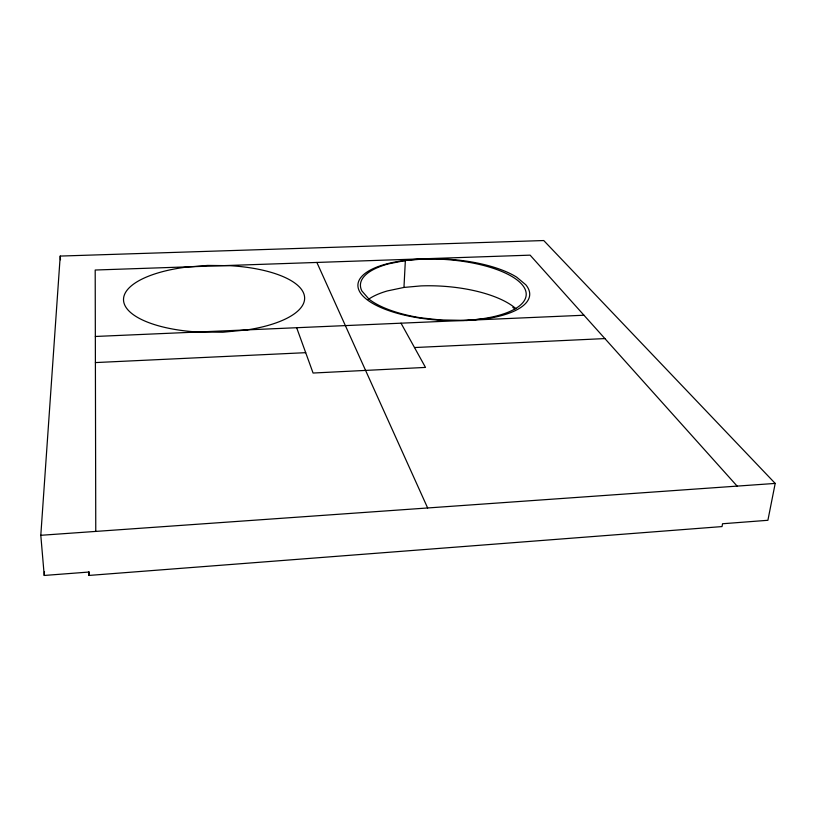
<?xml version="1.0" encoding="UTF-8"?>
<svg xmlns="http://www.w3.org/2000/svg" width="816" height="816" viewBox="0 0 816 816"><rect width="100%" height="100%" fill="white"/><g stroke="black" fill="none" stroke-linecap="round" stroke-linejoin="round"><path stroke-width="1.22" d="M88.975 575.433L88.75 572.057L44.227 575.453L40.8 535.296L60.221 256.071L543.752 240.547L775.2 483.419L767.897 520.292L722.537 523.75L722.027 526.575L88.975 575.433L89.005 571.628M368.21 299.503A83.936 32.028 3.6 0 1 387.325 290.945L403.961 287.436L405.358 260.518M44.227 575.453L44.462 571.649M403.961 287.436L420.923 285.906A83.416 31.844 3.6 0 1 515.845 308.621M40.8 535.296L775.2 483.419M95.401 362.579L305.704 352.675M414.497 347.545L604.901 338.579M95.339 336.467L583.97 315.231M737.134 486.112L530.114 255.153L95.197 270.025L95.768 531.41M401.013 323.177L425.493 367.414L313.079 373.034L296.657 327.716M316.873 262.446L427.645 507.97M60.221 256.071L60.476 259.784M512.836 307.377A83.385 31.906 3.6 0 1 514.814 308.927M405.838 260.416L388.569 263.843A84.793 30.651 3.5 0 0 361.886 290.965L368.954 299.095A84.793 30.651 3.5 0 0 420.26 317.74L443.404 320.321L466.691 320.545L488.264 318.413A84.793 30.651 3.5 0 0 525.81 284.794L516.722 277.195A84.793 30.651 3.5 0 0 405.838 260.416M247.268 329.868L222.86 332.224L197.696 332.02A90.556 33.578 -0.5 0 1 123.726 301.828A90.556 33.578 -0.5 0 1 185.773 267.189L207.601 265.424L229.755 265.679A90.556 33.578 -0.5 0 1 304.174 294.821A90.556 33.578 -0.5 0 1 247.268 329.868M422.474 259.09L403.043 260.712A84.262 30.478 3.5 0 0 360.162 292.505A84.262 30.478 3.5 0 0 440.426 320.249L463.57 320.453A84.262 30.478 3.5 0 0 523.637 286.64A84.262 30.478 3.5 0 0 422.474 259.09"/></g></svg>
